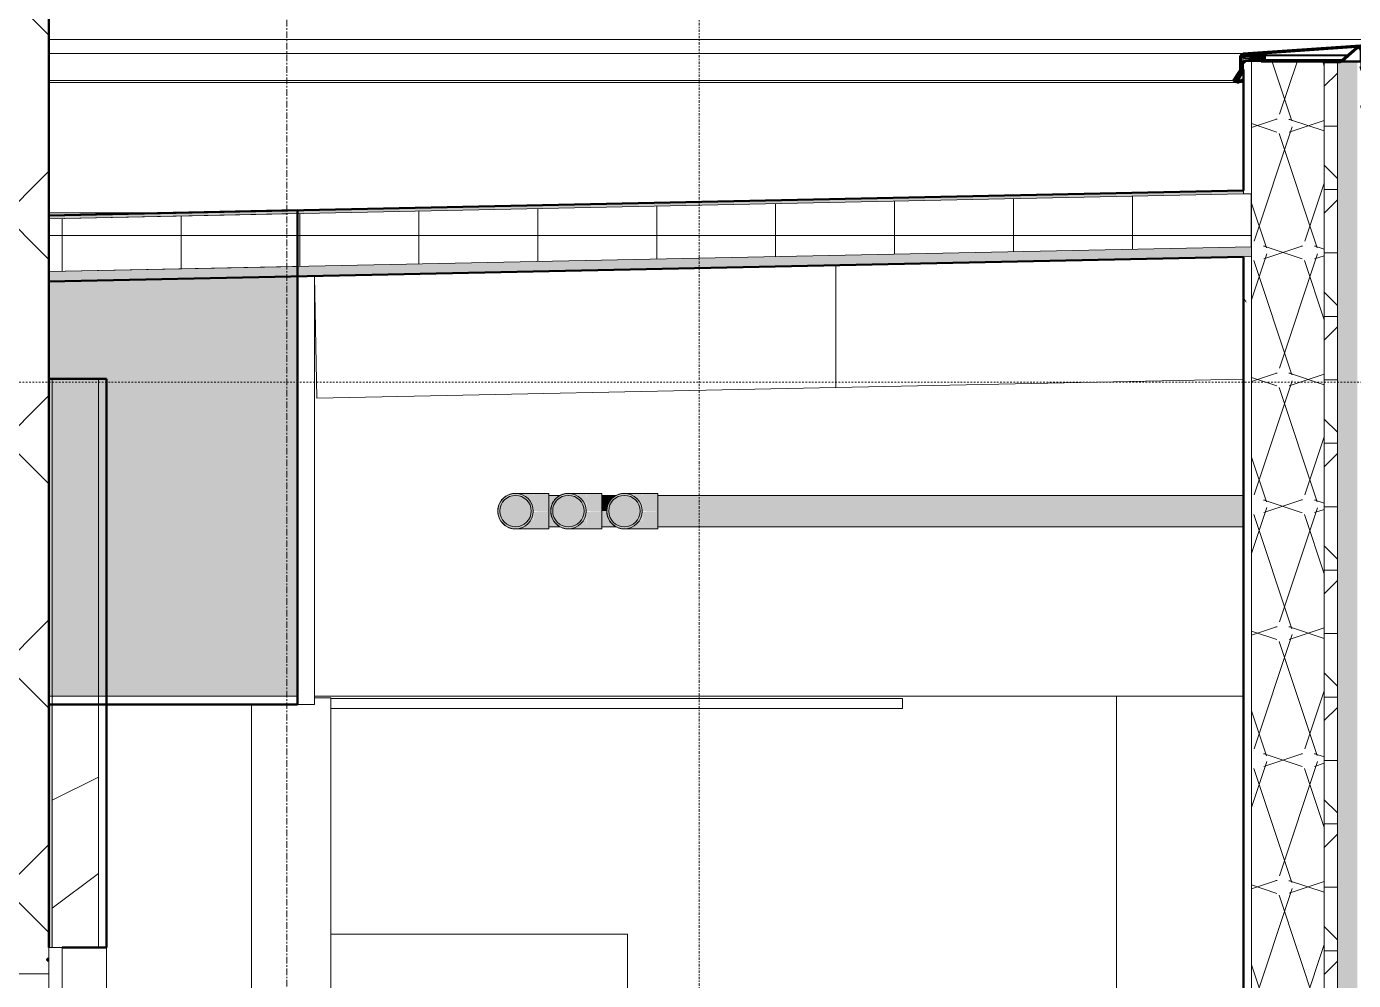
# Model space of a CAD drawing. Header units: inches. Extents: x 9610 to 15331, y -316 to 681.
# Drawn here: x 13620.5 to 13720.9, y 352.5 to 424.6 of the extents above; entities that cross this region are included whole.
import ezdxf

# ---------------------------------------------------------------- set-up
doc = ezdxf.new("R2010")
doc.units = ezdxf.units.IN
doc.header["$MEASUREMENT"] = 0
for name, pattern in [('Aligning Line 1_8_', [0.25, 0.125, -0.125]), ('Dash Dot 3_16_', [0.3125, 0.1875, -0.0625, 0, -0.0625]), ('Grid Line 1_2_', [0.875, 0.5, -0.125, 0.125, -0.125])]:
    doc.linetypes.add(name, pattern=pattern)
for name, color, linetype, lineweight in [('0-2', 55, 'Continuous', 9), ('0-4', 130, 'Continuous', 5), ('0-6', 50, 'Continuous', 9), ('A-ANNO-SYMB-1', 150, 'Dash Dot 3_16_', 9), ('A-CLNG-1', 135, 'Continuous', 13), ('A-DOOR-FRAM-3', 50, 'Continuous', 9), ('A-FLOR-1', 8, 'Continuous', 5), ('A-FLOR-2', 31, 'Continuous', 5), ('A-FLOR-5', 192, 'Continuous', 50), ('A-FLOR-MCUT', 51, 'Continuous', 13), ('A-FLOR-PATT-1', 8, 'Continuous', 9), ('A-GENM-2', 7, 'Continuous', 50), ('A-ROOF', 132, 'Continuous', 13), ('A-ROOF-2', 31, 'Continuous', 5), ('A-ROOF-3', 132, 'Continuous', 50), ('A-ROOF-4', 135, 'Continuous', 13), ('A-ROOF-PATT-1', 132, 'Continuous', 9), ('A-WALL', 113, 'Continuous', 13), ('A-WALL-1', 135, 'Continuous', 13), ('A-WALL-10', 17, 'Continuous', 50), ('A-WALL-2', 7, 'Continuous', 50), ('A-WALL-3', 250, 'Continuous', 13), ('A-WALL-5', 8, 'Continuous', 5), ('A-WALL-9', 113, 'Continuous', 50), ('A-WALL-PATT-1', 253, 'Continuous', 9), ('A-WALL-PATT-2', 50, 'Continuous', 9), ('A-WALL-PATT-3', 45, 'Continuous', 9), ('A-WALL-PATT-5', 111, 'Continuous', 9), ('G-ANNO-SYMB', 111, 'Aligning Line 1_8_', 9), ('I-WALL-1', 135, 'Continuous', 13), ('P-PIPE-1', 55, 'Continuous', 9), ('P-PIPE-2', 8, 'Continuous', 5), ('P-PIPE-3', 94, 'Continuous', 9), ('Q-SPCQ-2', 50, 'Continuous', 9), ('S-BEAM-1', 55, 'Continuous', 9), ('S-GRID-1', 1, 'Grid Line 1_2_', 9)]:
    doc.layers.add(name, color=color, linetype=linetype, lineweight=lineweight)
pattern_1 = [(0, (14109.167, 138.832), (30.72, 7.68), [1.267, -21.773, 1.267, -21.773, -122.88]), (0, (14109.167, 138.832), (30.72, 7.68), [-46.08, 1.267, -44.813, 1.267, -21.773, -53.76]), (0, (14109.167, 138.832), (30.72, 7.68), [-115.2, 1.267, -14.093, 1.267, -37.133]), (120, (14120.687, 142.672), (-22.011075, 22.7643), [1.267, -21.773, 1.267, -21.773, -122.88]), (120, (14120.687, 142.672), (-22.011075, 22.7643), [-46.08, 1.267, -44.813, 1.267, -21.773, -53.76]), (120, (14120.687, 142.672), (-22.011075, 22.7643), [-115.2, 1.267, -14.093, 1.267, -37.133]), (240, (14124.527, 158.032), (-8.708925, -30.4443), [1.267, -21.773, 1.267, -21.773, -122.88]), (240, (14124.527, 158.032), (-8.708925, -30.4443), [-46.08, 1.267, -44.813, 1.267, -21.773, -53.76]), (240, (14124.527, 158.032), (-8.708925, -30.4443), [-115.2, 1.267, -14.093, 1.267, -37.133])]
pattern_2 = [(0, (14109.167, 138.832), (0, 9), []), (90, (14109.167, 138.832), (-9, 6e-16), [])]

# ---------------------------------------------------------------- blocks, each defined once
blk = doc.blocks.new('HOLLOW METAL - UNIT DOOR-1758958-BUILDING SECTION - NORTH_SOUTH AT ELEVATOR AND COURTYARD - LOOKING EAST')
at = {"layer": 'A-DOOR-FRAM-3'}
for p, q in [((-3455.52, 356), (-3477.97, 356)), ((-3455.52, 268), (-3455.52, 356))]:
    blk.add_line(p, q, dxfattribs=at)
blk = doc.blocks.new('Elbow - PVC - Sch 40 - Standard-2079255-BUILDING SECTION - NORTH_SOUTH AT ELEVATOR AND COURTYARD - LOOKING EAST')
at = {"layer": 'P-PIPE-1'}
h = blk.add_hatch(color=256, dxfattribs=at)
h.paths.add_polyline_path([(-3464, 118.66), (-3463.65, 118.7), (-3463.31, 118.85), (-3462.96, 119.16), (-3462.83, 119.35), (-3462.7, 119.65), (-3462.67, 120.11), (-3462.7, 120.35), (-3462.85, 120.69), (-3463.16, 121.04), (-3463.41, 121.2), (-3463.69, 121.3), (-3464, 121.34), (-3464.35, 121.3), (-3464.69, 121.15), (-3465.03, 120.85), (-3465.19, 120.62), (-3465.3, 120.35), (-3465.34, 120), (-3465.3, 119.65), (-3465.15, 119.31), (-3464.84, 118.96), (-3464.59, 118.8), (-3464.23, 118.69)], flags=0)
h.paths.add_polyline_path([(-3464, 118.81), (-3464.31, 118.85), (-3464.64, 119.01), (-3464.84, 119.16), (-3465.03, 119.41), (-3465.16, 119.82), (-3465.19, 120), (-3465.15, 120.31), (-3464.95, 120.7), (-3464.78, 120.88), (-3464.59, 121.03), (-3464.23, 121.16), (-3464, 121.19), (-3463.69, 121.15), (-3463.3, 120.95), (-3463.08, 120.74), (-3462.97, 120.59), (-3462.84, 120.18), (-3462.81, 120), (-3462.85, 119.69), (-3462.97, 119.41), (-3463.16, 119.16), (-3463.5, 118.93), (-3463.82, 118.84)], flags=0)
h = blk.add_hatch(color=256, dxfattribs=at)
h.paths.add_polyline_path([(-3462.65, 120), (-3462.62, 120.95), (-3462.66, 121.34), (-3463.37, 121.3), (-3463.43, 121.29), (-3463.57, 121.27), (-3463.24, 121.1), (-3462.95, 120.82), (-3462.82, 120.63), (-3462.7, 120.35), (-3462.65, 120.03)], flags=0)
h.paths.add_polyline_path([(-3462.97, 120.89), (-3463.21, 121.11), (-3463.03, 120.95)], flags=0)
h.paths.add_polyline_path([(-3463.43, 121.29), (-3463.51, 121.34), (-3463.48, 121.3)], flags=0)
h = blk.add_hatch(color=256, dxfattribs=at)
h.paths.add_polyline_path([(-3461.47, 120), (-3461.47, 121.3), (-3462.62, 121.3), (-3462.62, 120)], flags=0)
h.paths.add_polyline_path([(-3462.62, 121.3), (-3461.47, 121.3), (-3461.47, 121.34), (-3462.62, 121.3), (-3462.62, 121.3)], flags=0)
for points in [[(-3462.62, 118.66), (-3462.66, 119.94), (-3462.76, 119.51), (-3462.85, 119.31), (-3463.16, 118.96), (-3463.33, 118.84), (-3463.57, 118.7), (-3463.57, 118.66), (-3462.66, 118.66)], [(-3462.62, 118.66), (-3461.47, 118.66), (-3461.47, 120), (-3462.62, 119.96), (-3462.62, 118.66)]]:
    blk.add_hatch(color=256, dxfattribs=at).paths.add_polyline_path(points, flags=0)
for p, q in [((-3461.47, 121.34), (-3462.62, 121.34)), ((-3461.47, 121.34), (-3461.47, 120)), ((-3461.47, 120), (-3461.47, 118.66)), ((-3462.62, 118.66), (-3461.47, 118.66))]:
    blk.add_line(p, q, dxfattribs=at)
at = {"layer": 'P-PIPE-1', "flags": 128}
for points in [[(-3465.34, 120), (-3465.34, 120.05), (-3465.34, 120.11), (-3465.33, 120.16), (-3465.33, 120.21), (-3465.32, 120.27), (-3465.31, 120.32), (-3465.29, 120.37), (-3465.28, 120.42), (-3465.26, 120.47), (-3465.24, 120.52), (-3465.22, 120.57), (-3465.19, 120.62), (-3465.17, 120.67), (-3465.14, 120.71), (-3465.11, 120.76), (-3465.08, 120.8), (-3465.05, 120.85), (-3465.01, 120.89), (-3464.97, 120.93), (-3464.94, 120.96), (-3464.9, 121), (-3464.86, 121.04), (-3464.81, 121.07), (-3464.77, 121.1), (-3464.73, 121.13), (-3464.68, 121.16), (-3464.63, 121.19), (-3464.59, 121.21), (-3464.54, 121.23), (-3464.49, 121.25), (-3464.44, 121.27), (-3464.39, 121.29), (-3464.33, 121.3), (-3464.28, 121.31), (-3464.23, 121.32), (-3464.18, 121.33), (-3464.12, 121.34), (-3464.07, 121.34), (-3464.01, 121.34), (-3464, 121.34)], [(-3464, 121.34), (-3464, 121.34), (-3464, 121.34), (-3463.99, 121.34), (-3463.98, 121.34), (-3463.97, 121.34), (-3463.96, 121.34), (-3463.95, 121.34), (-3463.93, 121.34), (-3463.91, 121.34), (-3463.89, 121.34), (-3463.87, 121.34), (-3463.84, 121.34), (-3463.82, 121.34), (-3463.79, 121.34), (-3463.76, 121.34), (-3463.73, 121.34), (-3463.69, 121.34), (-3463.66, 121.34), (-3463.62, 121.34), (-3463.58, 121.34), (-3463.54, 121.34), (-3463.5, 121.34), (-3463.46, 121.34), (-3463.41, 121.34), (-3463.37, 121.34), (-3463.32, 121.34), (-3463.27, 121.34), (-3463.22, 121.34), (-3463.17, 121.34), (-3463.12, 121.34), (-3463.07, 121.34), (-3463.02, 121.34), (-3462.97, 121.34), (-3462.91, 121.34), (-3462.86, 121.34), (-3462.8, 121.34), (-3462.75, 121.34), (-3462.69, 121.34), (-3462.64, 121.34), (-3462.62, 121.34)], [(-3464, 118.66), (-3464.05, 118.66), (-3464.11, 118.66), (-3464.16, 118.67), (-3464.21, 118.67), (-3464.27, 118.68), (-3464.32, 118.69), (-3464.37, 118.71), (-3464.42, 118.72), (-3464.47, 118.74), (-3464.52, 118.76), (-3464.57, 118.78), (-3464.62, 118.81), (-3464.67, 118.83), (-3464.71, 118.86), (-3464.76, 118.89), (-3464.8, 118.92), (-3464.85, 118.95), (-3464.89, 118.99), (-3464.93, 119.03), (-3464.96, 119.06), (-3465, 119.1), (-3465.04, 119.14), (-3465.07, 119.19), (-3465.1, 119.23), (-3465.13, 119.27), (-3465.16, 119.32), (-3465.19, 119.37), (-3465.21, 119.41), (-3465.23, 119.46), (-3465.25, 119.51), (-3465.27, 119.56), (-3465.29, 119.61), (-3465.3, 119.67), (-3465.31, 119.72), (-3465.32, 119.77), (-3465.33, 119.82), (-3465.34, 119.88), (-3465.34, 119.93), (-3465.34, 119.99), (-3465.34, 120)], [(-3462.62, 118.66), (-3462.68, 118.66), (-3462.73, 118.66), (-3462.79, 118.66), (-3462.84, 118.66), (-3462.9, 118.66), (-3462.95, 118.66), (-3463, 118.66), (-3463.06, 118.66), (-3463.11, 118.66), (-3463.16, 118.66), (-3463.21, 118.66), (-3463.26, 118.66), (-3463.31, 118.66), (-3463.36, 118.66), (-3463.4, 118.66), (-3463.45, 118.66), (-3463.49, 118.66), (-3463.53, 118.66), (-3463.57, 118.66), (-3463.61, 118.66), (-3463.65, 118.66), (-3463.68, 118.66), (-3463.72, 118.66), (-3463.75, 118.66), (-3463.78, 118.66), (-3463.81, 118.66), (-3463.84, 118.66), (-3463.86, 118.66), (-3463.89, 118.66), (-3463.91, 118.66), (-3463.93, 118.66), (-3463.94, 118.66), (-3463.96, 118.66), (-3463.97, 118.66), (-3463.98, 118.66), (-3463.99, 118.66), (-3463.99, 118.66), (-3464, 118.66), (-3464, 118.66)]]:
    blk.add_lwpolyline(points, dxfattribs=at)
at = {"layer": 'P-PIPE-1'}
for start, end in [(0, 180), (180, 360)]:
    blk.add_arc((-3464, 120), 1.34, start, end, dxfattribs=at)
blk = doc.blocks.new('Elbow - PVC - Sch 40 - Standard-V69-BUILDING SECTION - NORTH_SOUTH AT ELEVATOR AND COURTYARD - LOOKING EAST')
at = {"layer": 'P-PIPE-1'}
h = blk.add_hatch(color=256, dxfattribs=at)
h.paths.add_polyline_path([(-3460, 118.66), (-3459.65, 118.7), (-3459.31, 118.85), (-3458.96, 119.16), (-3458.83, 119.35), (-3458.7, 119.65), (-3458.67, 120.11), (-3458.7, 120.35), (-3458.85, 120.69), (-3459.16, 121.04), (-3459.41, 121.2), (-3459.69, 121.3), (-3460.01, 121.34), (-3460.35, 121.3), (-3460.69, 121.15), (-3461.03, 120.85), (-3461.19, 120.62), (-3461.3, 120.35), (-3461.34, 120), (-3461.3, 119.65), (-3461.15, 119.31), (-3460.84, 118.96), (-3460.59, 118.8), (-3460.31, 118.7), (-3460.01, 118.66)], flags=0)
h.paths.add_polyline_path([(-3460, 118.81), (-3460.31, 118.85), (-3460.64, 119.01), (-3460.84, 119.16), (-3461.03, 119.41), (-3461.16, 119.82), (-3461.17, 120.11), (-3461.15, 120.31), (-3460.95, 120.7), (-3460.78, 120.88), (-3460.59, 121.03), (-3460.31, 121.15), (-3460, 121.19), (-3459.69, 121.15), (-3459.3, 120.95), (-3459.08, 120.74), (-3458.97, 120.59), (-3458.84, 120.18), (-3458.81, 120), (-3458.85, 119.69), (-3458.97, 119.41), (-3459.16, 119.16), (-3459.5, 118.93), (-3459.82, 118.84)], flags=0)
h = blk.add_hatch(color=256, dxfattribs=at)
h.paths.add_polyline_path([(-3458.65, 120), (-3458.62, 120.95), (-3458.66, 121.34), (-3459.37, 121.3), (-3459.43, 121.29), (-3459.57, 121.27), (-3459.24, 121.1), (-3458.95, 120.82), (-3458.82, 120.63), (-3458.7, 120.35), (-3458.65, 120.03)], flags=0)
h.paths.add_polyline_path([(-3458.97, 120.89), (-3459.21, 121.11), (-3459.03, 120.95)], flags=0)
h.paths.add_polyline_path([(-3459.43, 121.29), (-3459.51, 121.34), (-3459.48, 121.3)], flags=0)
h = blk.add_hatch(color=256, dxfattribs=at)
h.paths.add_polyline_path([(-3457.47, 120), (-3457.47, 121.3), (-3458.62, 121.3), (-3458.62, 120)], flags=0)
h.paths.add_polyline_path([(-3458.62, 121.3), (-3457.47, 121.3), (-3457.47, 121.34), (-3458.62, 121.3), (-3458.62, 121.3)], flags=0)
for points in [[(-3458.62, 118.66), (-3458.66, 119.94), (-3458.76, 119.51), (-3458.85, 119.31), (-3459.16, 118.96), (-3459.33, 118.84), (-3459.57, 118.7), (-3459.57, 118.66), (-3458.66, 118.66)], [(-3458.62, 118.66), (-3457.47, 118.66), (-3457.47, 120), (-3458.62, 119.96), (-3458.62, 118.66)]]:
    blk.add_hatch(color=256, dxfattribs=at).paths.add_polyline_path(points, flags=0)
for p, q in [((-3457.47, 121.34), (-3458.62, 121.34)), ((-3457.47, 121.34), (-3457.47, 120)), ((-3457.47, 120), (-3457.47, 118.66)), ((-3458.62, 118.66), (-3457.47, 118.66))]:
    blk.add_line(p, q, dxfattribs=at)
at = {"layer": 'P-PIPE-1', "flags": 128}
for points in [[(-3461.34, 120), (-3461.34, 120.05), (-3461.34, 120.11), (-3461.33, 120.16), (-3461.33, 120.21), (-3461.32, 120.27), (-3461.31, 120.32), (-3461.29, 120.37), (-3461.28, 120.42), (-3461.26, 120.47), (-3461.24, 120.52), (-3461.22, 120.57), (-3461.19, 120.62), (-3461.17, 120.67), (-3461.14, 120.71), (-3461.11, 120.76), (-3461.08, 120.8), (-3461.05, 120.85), (-3461.01, 120.89), (-3460.97, 120.93), (-3460.94, 120.96), (-3460.9, 121), (-3460.86, 121.04), (-3460.81, 121.07), (-3460.77, 121.1), (-3460.73, 121.13), (-3460.68, 121.16), (-3460.63, 121.19), (-3460.59, 121.21), (-3460.54, 121.23), (-3460.49, 121.25), (-3460.44, 121.27), (-3460.39, 121.29), (-3460.33, 121.3), (-3460.28, 121.31), (-3460.23, 121.32), (-3460.18, 121.33), (-3460.12, 121.34), (-3460.07, 121.34), (-3460.01, 121.34), (-3460, 121.34)], [(-3460, 121.34), (-3460, 121.34), (-3460, 121.34), (-3459.99, 121.34), (-3459.98, 121.34), (-3459.97, 121.34), (-3459.96, 121.34), (-3459.95, 121.34), (-3459.93, 121.34), (-3459.91, 121.34), (-3459.89, 121.34), (-3459.87, 121.34), (-3459.84, 121.34), (-3459.82, 121.34), (-3459.79, 121.34), (-3459.76, 121.34), (-3459.73, 121.34), (-3459.69, 121.34), (-3459.66, 121.34), (-3459.62, 121.34), (-3459.58, 121.34), (-3459.54, 121.34), (-3459.5, 121.34), (-3459.46, 121.34), (-3459.41, 121.34), (-3459.37, 121.34), (-3459.32, 121.34), (-3459.27, 121.34), (-3459.22, 121.34), (-3459.17, 121.34), (-3459.12, 121.34), (-3459.07, 121.34), (-3459.02, 121.34), (-3458.97, 121.34), (-3458.91, 121.34), (-3458.86, 121.34), (-3458.8, 121.34), (-3458.75, 121.34), (-3458.69, 121.34), (-3458.64, 121.34), (-3458.62, 121.34)], [(-3460.01, 118.66), (-3460.05, 118.66), (-3460.11, 118.66), (-3460.16, 118.67), (-3460.21, 118.67), (-3460.27, 118.68), (-3460.32, 118.69), (-3460.37, 118.71), (-3460.42, 118.72), (-3460.47, 118.74), (-3460.52, 118.76), (-3460.57, 118.78), (-3460.62, 118.81), (-3460.67, 118.83), (-3460.71, 118.86), (-3460.76, 118.89), (-3460.8, 118.92), (-3460.85, 118.95), (-3460.89, 118.99), (-3460.93, 119.03), (-3460.96, 119.06), (-3461, 119.1), (-3461.04, 119.14), (-3461.07, 119.19), (-3461.1, 119.23), (-3461.13, 119.27), (-3461.16, 119.32), (-3461.19, 119.37), (-3461.21, 119.41), (-3461.23, 119.46), (-3461.25, 119.51), (-3461.27, 119.56), (-3461.29, 119.61), (-3461.3, 119.67), (-3461.31, 119.72), (-3461.32, 119.77), (-3461.33, 119.82), (-3461.34, 119.88), (-3461.34, 119.93), (-3461.34, 119.99), (-3461.34, 120)], [(-3458.62, 118.66), (-3458.68, 118.66), (-3458.73, 118.66), (-3458.79, 118.66), (-3458.84, 118.66), (-3458.9, 118.66), (-3458.95, 118.66), (-3459, 118.66), (-3459.06, 118.66), (-3459.11, 118.66), (-3459.16, 118.66), (-3459.21, 118.66), (-3459.26, 118.66), (-3459.31, 118.66), (-3459.36, 118.66), (-3459.4, 118.66), (-3459.45, 118.66), (-3459.49, 118.66), (-3459.53, 118.66), (-3459.57, 118.66), (-3459.61, 118.66), (-3459.65, 118.66), (-3459.68, 118.66), (-3459.72, 118.66), (-3459.75, 118.66), (-3459.78, 118.66), (-3459.81, 118.66), (-3459.84, 118.66), (-3459.86, 118.66), (-3459.89, 118.66), (-3459.91, 118.66), (-3459.93, 118.66), (-3459.94, 118.66), (-3459.96, 118.66), (-3459.97, 118.66), (-3459.98, 118.66), (-3459.99, 118.66), (-3459.99, 118.66), (-3460, 118.66), (-3460, 118.66)]]:
    blk.add_lwpolyline(points, dxfattribs=at)
at = {"layer": 'P-PIPE-1'}
for start, end in [(0, 180), (180, 360)]:
    blk.add_arc((-3460, 120), 1.34, start, end, dxfattribs=at)
blk = doc.blocks.new('Elbow - PVC - Sch 40 - Standard-V70-BUILDING SECTION - NORTH_SOUTH AT ELEVATOR AND COURTYARD - LOOKING EAST')
at = {"layer": 'P-PIPE-1'}
h = blk.add_hatch(color=256, dxfattribs=at)
h.paths.add_polyline_path([(-3455.76, 118.66), (-3455.41, 118.7), (-3455.06, 118.85), (-3454.72, 119.16), (-3454.56, 119.41), (-3454.45, 119.69), (-3454.43, 120.11), (-3454.46, 120.35), (-3454.61, 120.69), (-3454.92, 121.04), (-3455.16, 121.2), (-3455.45, 121.3), (-3455.79, 121.34), (-3456.11, 121.3), (-3456.45, 121.15), (-3456.79, 120.85), (-3456.94, 120.62), (-3457.06, 120.35), (-3457.1, 120), (-3457.06, 119.65), (-3456.9, 119.31), (-3456.6, 118.96), (-3456.35, 118.8), (-3456.06, 118.7), (-3455.79, 118.66)], flags=0)
h.paths.add_polyline_path([(-3455.76, 118.81), (-3456.06, 118.85), (-3456.4, 119.01), (-3456.6, 119.16), (-3456.79, 119.41), (-3456.92, 119.82), (-3456.93, 120.11), (-3456.9, 120.31), (-3456.71, 120.7), (-3456.54, 120.88), (-3456.35, 121.03), (-3456.06, 121.15), (-3455.76, 121.19), (-3455.45, 121.15), (-3455.06, 120.95), (-3454.84, 120.74), (-3454.73, 120.59), (-3454.59, 120.18), (-3454.57, 120), (-3454.61, 119.69), (-3454.73, 119.41), (-3454.92, 119.16), (-3455.25, 118.93), (-3455.58, 118.84)], flags=0)
h = blk.add_hatch(color=256, dxfattribs=at)
h.paths.add_polyline_path([(-3454.4, 120), (-3454.38, 121.03), (-3454.41, 121.34), (-3455.12, 121.3), (-3455.18, 121.29), (-3455.33, 121.27), (-3455, 121.1), (-3454.71, 120.82), (-3454.56, 120.59), (-3454.45, 120.31), (-3454.41, 120.03)], flags=0)
h.paths.add_polyline_path([(-3454.73, 120.89), (-3454.97, 121.11), (-3454.79, 120.95)], flags=0)
h.paths.add_polyline_path([(-3455.18, 121.29), (-3455.27, 121.34), (-3455.24, 121.3)], flags=0)
for points in [[(-3453.23, 120), (-3453.23, 121.34), (-3454.38, 121.3), (-3454.38, 120)], [(-3454.38, 118.66), (-3454.41, 119.94), (-3454.52, 119.51), (-3454.61, 119.31), (-3454.92, 118.96), (-3455.14, 118.81), (-3455.33, 118.7), (-3455.33, 118.66), (-3454.67, 118.66)], [(-3454.38, 118.66), (-3453.23, 118.66), (-3453.23, 120), (-3454.38, 119.96), (-3454.38, 118.66)]]:
    blk.add_hatch(color=256, dxfattribs=at).paths.add_polyline_path(points, flags=0)
for p, q in [((-3453.23, 121.34), (-3454.38, 121.34)), ((-3453.23, 121.34), (-3453.23, 120)), ((-3453.23, 120), (-3453.23, 118.66)), ((-3454.38, 118.66), (-3453.23, 118.66))]:
    blk.add_line(p, q, dxfattribs=at)
at = {"layer": 'P-PIPE-1', "flags": 128}
for points in [[(-3457.1, 120), (-3457.1, 120.05), (-3457.1, 120.11), (-3457.09, 120.16), (-3457.08, 120.21), (-3457.07, 120.27), (-3457.06, 120.32), (-3457.05, 120.37), (-3457.03, 120.42), (-3457.02, 120.47), (-3457, 120.52), (-3456.97, 120.57), (-3456.95, 120.62), (-3456.92, 120.67), (-3456.9, 120.71), (-3456.87, 120.76), (-3456.84, 120.8), (-3456.8, 120.85), (-3456.77, 120.89), (-3456.73, 120.93), (-3456.69, 120.96), (-3456.65, 121), (-3456.61, 121.04), (-3456.57, 121.07), (-3456.53, 121.1), (-3456.48, 121.13), (-3456.44, 121.16), (-3456.39, 121.19), (-3456.34, 121.21), (-3456.29, 121.23), (-3456.24, 121.25), (-3456.19, 121.27), (-3456.14, 121.29), (-3456.09, 121.3), (-3456.04, 121.31), (-3455.99, 121.32), (-3455.93, 121.33), (-3455.88, 121.34), (-3455.83, 121.34), (-3455.77, 121.34), (-3455.76, 121.34)], [(-3455.76, 121.34), (-3455.76, 121.34), (-3455.75, 121.34), (-3455.75, 121.34), (-3455.74, 121.34), (-3455.73, 121.34), (-3455.72, 121.34), (-3455.7, 121.34), (-3455.69, 121.34), (-3455.67, 121.34), (-3455.65, 121.34), (-3455.63, 121.34), (-3455.6, 121.34), (-3455.58, 121.34), (-3455.55, 121.34), (-3455.52, 121.34), (-3455.49, 121.34), (-3455.45, 121.34), (-3455.42, 121.34), (-3455.38, 121.34), (-3455.34, 121.34), (-3455.3, 121.34), (-3455.26, 121.34), (-3455.22, 121.34), (-3455.17, 121.34), (-3455.13, 121.34), (-3455.08, 121.34), (-3455.03, 121.34), (-3454.98, 121.34), (-3454.93, 121.34), (-3454.88, 121.34), (-3454.83, 121.34), (-3454.78, 121.34), (-3454.72, 121.34), (-3454.67, 121.34), (-3454.62, 121.34), (-3454.56, 121.34), (-3454.51, 121.34), (-3454.45, 121.34), (-3454.4, 121.34), (-3454.38, 121.34)], [(-3455.79, 118.66), (-3455.81, 118.66), (-3455.86, 118.66), (-3455.92, 118.67), (-3455.97, 118.67), (-3456.02, 118.68), (-3456.08, 118.69), (-3456.13, 118.71), (-3456.18, 118.72), (-3456.23, 118.74), (-3456.28, 118.76), (-3456.33, 118.78), (-3456.38, 118.81), (-3456.43, 118.83), (-3456.47, 118.86), (-3456.52, 118.89), (-3456.56, 118.92), (-3456.6, 118.95), (-3456.64, 118.99), (-3456.68, 119.03), (-3456.72, 119.06), (-3456.76, 119.1), (-3456.79, 119.14), (-3456.83, 119.19), (-3456.86, 119.23), (-3456.89, 119.27), (-3456.92, 119.32), (-3456.94, 119.37), (-3456.97, 119.41), (-3456.99, 119.46), (-3457.01, 119.51), (-3457.03, 119.56), (-3457.04, 119.61), (-3457.06, 119.67), (-3457.07, 119.72), (-3457.08, 119.77), (-3457.09, 119.82), (-3457.1, 119.88), (-3457.1, 119.93), (-3457.1, 119.99), (-3457.1, 120)], [(-3454.38, 118.66), (-3454.44, 118.66), (-3454.49, 118.66), (-3454.55, 118.66), (-3454.6, 118.66), (-3454.66, 118.66), (-3454.71, 118.66), (-3454.76, 118.66), (-3454.81, 118.66), (-3454.87, 118.66), (-3454.92, 118.66), (-3454.97, 118.66), (-3455.02, 118.66), (-3455.07, 118.66), (-3455.11, 118.66), (-3455.16, 118.66), (-3455.2, 118.66), (-3455.25, 118.66), (-3455.29, 118.66), (-3455.33, 118.66), (-3455.37, 118.66), (-3455.41, 118.66), (-3455.44, 118.66), (-3455.48, 118.66), (-3455.51, 118.66), (-3455.54, 118.66), (-3455.57, 118.66), (-3455.6, 118.66), (-3455.62, 118.66), (-3455.64, 118.66), (-3455.66, 118.66), (-3455.68, 118.66), (-3455.7, 118.66), (-3455.71, 118.66), (-3455.73, 118.66), (-3455.74, 118.66), (-3455.75, 118.66), (-3455.75, 118.66), (-3455.76, 118.66), (-3455.76, 118.66)]]:
    blk.add_lwpolyline(points, dxfattribs=at)
at = {"layer": 'P-PIPE-1'}
for start, end in [(0, 180), (180, 360)]:
    blk.add_arc((-3455.76, 120), 1.34, start, end, dxfattribs=at)
blk = doc.blocks.new('Dimension Lumber - 2x10-V74-BUILDING SECTION - NORTH_SOUTH AT ELEVATOR AND COURTYARD - LOOKING EAST')
at = {"layer": 'S-BEAM-1'}
for p, q in [((-3439.75, 406.6), (-3439.75, 397.35)), ((-3439.75, 397.35), (-3408.92, 397.99))]:
    blk.add_line(p, q, dxfattribs=at)
blk = doc.blocks.new('Dimension Lumber - 2x10-V75-BUILDING SECTION - NORTH_SOUTH AT ELEVATOR AND COURTYARD - LOOKING EAST')
at = {"layer": 'S-BEAM-1'}
for q in [(-3479.22, 405.77), (-3439.75, 397.35)]:
    blk.add_line((-3479.03, 396.53), q, dxfattribs=at)
blk = doc.blocks.new('CTR - 1st Phase - Common Walls_rvt-2-BUILDING SECTION - NORTH_SOUTH AT ELEVATOR AND COURTYARD - LOOKING EAST')
at = {"layer": 'A-WALL-5'}
blk.add_hatch(color=256, dxfattribs=at).paths.add_polyline_path([(-3499.07, 355), (-3499.07, 373.37), (-3499.32, 373.37), (-3499.32, 355)], flags=0)
at = {"layer": 'A-WALL-PATT-1'}
h = blk.add_hatch(dxfattribs=at)
h.set_pattern_fill('FP_57', color=256, style=0, pattern_type=2)
h.set_pattern_definition([(216.87, (-3005.926, 154.825), (47.980943, 31.987086), [7.997, -71.971]), (206.565, (-2996.33, 150.027), (-15.99371, -15.99413), [17.881, -17.881]), (198.435, (-2996.33, 142.03), (-31.98674, -15.99388), [10.115, -40.461])])
h.paths.add_polyline_path([(-3499.07, 355), (-3495.57, 355), (-3495.57, 374), (-3499.07, 374), (-3499.07, 366.55)], flags=0)
at = {"layer": 'A-WALL-PATT-2'}
h = blk.add_hatch(dxfattribs=at)
h.set_pattern_fill('FP_37', color=256, style=0, pattern_type=2)
h.set_pattern_definition([(0, (-3012.324, 138.832), (30.72, 7.68), [1.267, -21.773, 1.267, -21.773, -122.88]), (0, (-3012.324, 138.832), (30.72, 7.68), [-46.08, 1.267, -44.813, 1.267, -21.773, -53.76]), (0, (-3012.324, 138.832), (30.72, 7.68), [-115.2, 1.267, -14.093, 1.267, -37.133]), (120, (-3000.804, 142.672), (-22.01108, 22.7643), [1.267, -21.773, 1.267, -21.773, -122.88]), (120, (-3000.804, 142.672), (-22.01108, 22.7643), [-46.08, 1.267, -44.813, 1.267, -21.773, -53.76]), (120, (-3000.804, 142.672), (-22.01108, 22.7643), [-115.2, 1.267, -14.093, 1.267, -37.133]), (240, (-2996.964, 158.032), (-8.70892, -30.4443), [1.267, -21.773, 1.267, -21.773, -122.88]), (240, (-2996.964, 158.032), (-8.70892, -30.4443), [-46.08, 1.267, -44.813, 1.267, -21.773, -53.76]), (240, (-2996.964, 158.032), (-8.70892, -30.4443), [-115.2, 1.267, -14.093, 1.267, -37.133])])
h.paths.add_polyline_path([(-3495.57, 355), (-3494.95, 355), (-3494.95, 374), (-3495.57, 374), (-3495.57, 355.09)], flags=0)
at = {"layer": 'P-PIPE-1'}
for points in [[(-3464, 386.81), (-3463.64, 386.88), (-3463.41, 386.97), (-3463.16, 387.16), (-3462.97, 387.41), (-3462.85, 387.71), (-3462.82, 388.07), (-3462.9, 388.43), (-3463.03, 388.67), (-3463.16, 388.84), (-3463.46, 389.05), (-3463.82, 389.16), (-3464, 389.19), (-3464.31, 389.15), (-3464.59, 389.03), (-3464.84, 388.84), (-3465.05, 388.55), (-3465.16, 388.18), (-3465.17, 387.9), (-3465.13, 387.65), (-3465.03, 387.41), (-3464.84, 387.16), (-3464.59, 386.97), (-3464.18, 386.84)], [(-3460, 386.81), (-3459.64, 386.88), (-3459.41, 386.97), (-3459.16, 387.16), (-3458.97, 387.41), (-3458.85, 387.71), (-3458.82, 388.07), (-3458.9, 388.43), (-3459.03, 388.67), (-3459.16, 388.84), (-3459.46, 389.05), (-3459.82, 389.16), (-3460.01, 389.19), (-3460.31, 389.15), (-3460.59, 389.03), (-3460.84, 388.84), (-3461.05, 388.55), (-3461.16, 388.18), (-3461.17, 387.9), (-3461.13, 387.65), (-3461.03, 387.41), (-3460.84, 387.16), (-3460.59, 386.97), (-3460.18, 386.84), (-3460.01, 386.81)], [(-3455.76, 386.81), (-3455.39, 386.88), (-3455.16, 386.97), (-3454.92, 387.16), (-3454.73, 387.41), (-3454.61, 387.71), (-3454.58, 388.07), (-3454.66, 388.43), (-3454.79, 388.67), (-3454.92, 388.84), (-3455.22, 389.05), (-3455.58, 389.16), (-3455.79, 389.18), (-3456.07, 389.15), (-3456.35, 389.03), (-3456.6, 388.84), (-3456.8, 388.55), (-3456.92, 388.18), (-3456.93, 387.9), (-3456.89, 387.65), (-3456.79, 387.41), (-3456.6, 387.16), (-3456.35, 386.97), (-3455.94, 386.84), (-3455.79, 386.82)]]:
    blk.add_hatch(color=256, dxfattribs=at).paths.add_polyline_path(points, flags=0)
at = {"layer": 'P-PIPE-2'}
h = blk.add_hatch(color=256, dxfattribs=at)
h.paths.add_polyline_path([(-3458.66, 388), (-3458.65, 388.03), (-3458.66, 388)], flags=0)
h.paths.add_polyline_path([(-3461.47, 388), (-3461.34, 388), (-3461.3, 388.35), (-3461.15, 388.69), (-3460.84, 389.04), (-3460.67, 389.19), (-3461.47, 389.15), (-3461.47, 388.07)], flags=0)
h.paths.add_polyline_path([(-3458.65, 388), (-3458.62, 388), (-3458.65, 388)], flags=0)
for points in [[(-3457.47, 388), (-3457.1, 388), (-3457.06, 388.35), (-3456.9, 388.69), (-3456.6, 389.04), (-3456.43, 389.19), (-3457.47, 389.15), (-3457.47, 388.21)], [(-3430.47, 388), (-3408.92, 388.01), (-3408.92, 389.19), (-3453.23, 389.15), (-3453.23, 388), (-3434.69, 388)], [(-3453.23, 386.81), (-3408.92, 386.85), (-3408.92, 388), (-3453.23, 388), (-3453.23, 386.84)]]:
    blk.add_hatch(color=256, dxfattribs=at).paths.add_polyline_path(points, flags=0)
h = blk.add_hatch(color=256, dxfattribs=at)
h.paths.add_polyline_path([(-3461.47, 386.81), (-3460.69, 386.85), (-3461.04, 387.16), (-3461.2, 387.41), (-3461.3, 387.69), (-3461.34, 388), (-3461.47, 388), (-3461.47, 386.84)], flags=0)
h.paths.add_polyline_path([(-3458.62, 387.65), (-3458.66, 388), (-3458.64, 387.87), (-3458.63, 387.69)], flags=0)
h = blk.add_hatch(color=256, dxfattribs=at)
h.paths.add_polyline_path([(-3457.47, 386.81), (-3456.45, 386.85), (-3456.79, 387.16), (-3456.95, 387.41), (-3457.06, 387.69), (-3457.1, 388), (-3457.47, 388), (-3457.47, 386.84)], flags=0)
h.paths.add_polyline_path([(-3454.46, 387.65), (-3454.4, 387.87), (-3454.41, 388), (-3454.45, 387.69)], flags=0)
at = {"layer": 'A-CLNG-1'}
for p, q in [((-3477.97, 373.82), (-3434.72, 373.82)), ((-3434.72, 373.82), (-3434.72, 373.07)), ((-3434.72, 373.07), (-3477.97, 373.07))]:
    blk.add_line(p, q, dxfattribs=at)
at = {"layer": 'A-WALL-1'}
blk.add_line((-3494.95, 355), (-3494.95, 268), dxfattribs=at)
at = {"layer": 'A-WALL-2'}
for p, q in [((-3499.32, 398), (-3499.32, 355)), ((-3494.95, 398), (-3499.32, 398)), ((-3494.95, 355), (-3494.95, 398)), ((-3494.95, 355), (-3498.32, 355))]:
    blk.add_line(p, q, dxfattribs=at)
at = {"layer": 'A-WALL-3'}
for p, q in [((-3499.07, 398), (-3499.07, 355)), ((-3495.57, 398), (-3495.57, 355))]:
    blk.add_line(p, q, dxfattribs=at)
at = {"layer": 'I-WALL-1'}
for p, q in [((-3418.52, 374), (-3479.22, 374)), ((-3479.22, 373.87), (-3477.97, 373.87)), ((-3477.97, 373.87), (-3477.97, 268)), ((-3408.92, 374), (-3418.52, 374)), ((-3418.52, 374), (-3418.52, 268)), ((-3483.97, 268), (-3483.97, 373.37))]:
    blk.add_line(p, q, dxfattribs=at)
at = {"layer": 'P-PIPE-1'}
for p, q in [((-3460.62, 389.19), (-3461.47, 389.19)), ((-3456.37, 389.19), (-3457.47, 389.19)), ((-3408.92, 389.19), (-3453.23, 389.19)), ((-3461.47, 386.81), (-3460.62, 386.81)), ((-3457.47, 386.81), (-3456.37, 386.81)), ((-3453.23, 386.81), (-3408.92, 386.81))]:
    blk.add_line(p, q, dxfattribs=at)
at = {"layer": 'P-PIPE-3'}
for centre, start, end in [((-3464, 388), 0, 180), ((-3460, 388), 0, 180), ((-3455.76, 388), 0, 180), ((-3464, 388), 180, 0), ((-3460, 388), 180, 0), ((-3455.76, 388), 180, 0)]:
    blk.add_arc(centre, 1.19, start, end, dxfattribs=at)
at = {"layer": '0-2'}
for name, p in [('Dimension Lumber - 2x10-V75-BUILDING SECTION - NORTH_SOUTH AT ELEVATOR AND COURTYARD - LOOKING EAST', (0, 0)), ('Dimension Lumber - 2x10-V74-BUILDING SECTION - NORTH_SOUTH AT ELEVATOR AND COURTYARD - LOOKING EAST', (0, 0)), ('Elbow - PVC - Sch 40 - Standard-2079255-BUILDING SECTION - NORTH_SOUTH AT ELEVATOR AND COURTYARD - LOOKING EAST', (0, 268)), ('Elbow - PVC - Sch 40 - Standard-V69-BUILDING SECTION - NORTH_SOUTH AT ELEVATOR AND COURTYARD - LOOKING EAST', (0, 268)), ('Elbow - PVC - Sch 40 - Standard-V70-BUILDING SECTION - NORTH_SOUTH AT ELEVATOR AND COURTYARD - LOOKING EAST', (0, 268)), ('HOLLOW METAL - UNIT DOOR-1758958-BUILDING SECTION - NORTH_SOUTH AT ELEVATOR AND COURTYARD - LOOKING EAST', (0, 0))]:
    blk.add_blockref(name, p, dxfattribs=at)
blk = doc.blocks.new('Elevator Door-Center - 48_ x 84_-2010370-BUILDING SECTION - NORTH_SOUTH AT ELEVATOR AND COURTYARD - LOOKING EAST')
at = {"layer": 'Q-SPCQ-2'}
for p, q in [((-3499.32, 268), (-3499.32, 355)), ((-3499.32, 355), (-3498.32, 355)), ((-3498.32, 355), (-3498.32, 268)), ((-3507.32, 353), (-3499.32, 353))]:
    blk.add_line(p, q, dxfattribs=at)
blk = doc.blocks.new('Otis_G2S_06102019171910 - Otis_G2S_06102019171910-2044336-BUILDING SECTION - NORTH_SOUTH AT ELEVATOR AND COURTYARD - LOOKING EAST')
at = {"layer": 'A-GENM-2'}
for p, q in [((-3499.45, 354.13), (-3499.32, 354.13)), ((-3499.45, 354.13), (-3499.45, 354)), ((-3499.32, 354), (-3499.45, 354))]:
    blk.add_line(p, q, dxfattribs=at)
blk = doc.blocks.new('CTR - 1st Phase -Stairs _ Elevators_rvt-2-BUILDING SECTION - NORTH_SOUTH AT ELEVATOR AND COURTYARD - LOOKING EAST')
at = {"layer": 'A-WALL-PATT-3'}
h = blk.add_hatch(dxfattribs=at)
h.set_pattern_fill('FP_82', color=256, style=0, pattern_type=2)
h.set_pattern_definition([(45, (-3012.324, 138.832), (-8.48528, 8.48528), []), (135, (-3012.324, 138.832), (-8.48528, -8.48528), [])])
h.paths.add_polyline_path([(-3505.96, -43), (-3499.32, -43), (-3499.32, 0), (-3507.32, 0), (-3507.32, -43)], flags=0)
h.paths.add_polyline_path([(-3507.32, 85), (-3499.32, 85), (-3499.32, 136), (-3507.32, 136), (-3507.32, 86)], flags=0)
h.paths.add_polyline_path([(-3500.17, 221), (-3499.32, 221), (-3499.32, 268), (-3507.32, 268), (-3507.32, 221), (-3502.06, 221)], flags=0)
h.paths.add_polyline_path([(-3506.27, 353), (-3499.32, 353), (-3499.32, 436), (-3507.32, 436), (-3507.32, 353)], flags=0)
at = {"layer": 'A-WALL-2'}
blk.add_line((-3499.32, 436), (-3499.32, 355), dxfattribs=at)
at = {"layer": '0-6'}
for name in ['Otis_G2S_06102019171910 - Otis_G2S_06102019171910-2044336-BUILDING SECTION - NORTH_SOUTH AT ELEVATOR AND COURTYARD - LOOKING EAST', 'Elevator Door-Center - 48_ x 84_-2010370-BUILDING SECTION - NORTH_SOUTH AT ELEVATOR AND COURTYARD - LOOKING EAST']:
    blk.add_blockref(name, (0, 0), dxfattribs=at)
blk = doc.blocks.new('Basic Wall _ EXT - FIBER CEMENT - SMALL - ___-2145929-BUILDING SECTION - NORTH_SOUTH AT ELEVATOR AND COURTYARD - LOOKING EAST')
at = {"layer": 'A-WALL-1'}
for p, q in [((-3393.48, 423.66), (-3499.32, 423.66)), ((-3408.93, 422.6), (-3499.32, 422.6)), ((-3409.66, 420.57), (-3499.32, 420.57)), ((-3499.32, 420.42), (-3409.36, 420.42))]:
    blk.add_line(p, q, dxfattribs=at)
blk = doc.blocks.new('Basic Wall _ EXT - FIBER CEMENT - SMALL - ___-2145931-BUILDING SECTION - NORTH_SOUTH AT ELEVATOR AND COURTYARD - LOOKING EAST')
at = {"layer": 'A-WALL-1'}
for p, q in [((-3408.92, 422.52), (-3400.99, 422.52)), ((-3408.86, 422.47), (-3401.06, 422.47)), ((-3408.85, 422.24), (-3407.37, 422.24)), ((-3407.58, 422.08), (-3401.46, 422.08)), ((-3407.29, 422.44), (-3401.09, 422.44)), ((-3407.29, 422.16), (-3401.42, 422.16)), ((-3401.49, 422), (-3401.43, 422.04)), ((-3409.55, 420.6), (-3409.36, 420.6)), ((-3409.35, 420.59), (-3409.1, 420.59)), ((-3409.34, 420.42), (-3408.92, 420.42)), ((-3408.99, 420.64), (-3408.92, 420.64))]:
    blk.add_line(p, q, dxfattribs=at)
at = {"layer": 'A-WALL-1', "flags": 128}
for points in [[(-3408.93, 422.6), (-3408.98, 422.59), (-3409.04, 422.56), (-3409.08, 422.52), (-3409.12, 422.47), (-3409.14, 422.41), (-3409.15, 422.35)], [(-3409.07, 422.35), (-3409.06, 422.4), (-3409.05, 422.43), (-3409.02, 422.47), (-3408.99, 422.49), (-3408.96, 422.51), (-3408.92, 422.52)], [(-3408.75, 422.08), (-3408.81, 422.07), (-3408.87, 422.05), (-3408.93, 422.01), (-3408.97, 421.95), (-3408.99, 421.89), (-3409, 421.83)], [(-3401.48, 422.1), (-3401.53, 422.07), (-3401.59, 422.05), (-3401.65, 422.04)], [(-3409.15, 421.44), (-3409.15, 421.39), (-3409.16, 421.35), (-3409.19, 421.3)], [(-3409.12, 421.26), (-3409.09, 421.32), (-3409.07, 421.38), (-3409.07, 421.44)], [(-3409, 421.39), (-3409, 421.35), (-3409.02, 421.3), (-3409.04, 421.26)], [(-3408.97, 421.22), (-3408.94, 421.28), (-3408.93, 421.33)], [(-3409.47, 420.45), (-3409.41, 420.43), (-3409.35, 420.42), (-3409.29, 420.42), (-3409.23, 420.44)], [(-3409.26, 420.51), (-3409.3, 420.5), (-3409.34, 420.49), (-3409.39, 420.5), (-3409.43, 420.52)]]:
    blk.add_lwpolyline(points, dxfattribs=at)
blk = doc.blocks.new('Basic Wall _ EXT - FIBER CEMENT - SMALL - ___-2145932-BUILDING SECTION - NORTH_SOUTH AT ELEVATOR AND COURTYARD - LOOKING EAST')
at = {"layer": 'A-WALL-10'}
h = blk.add_hatch(color=256, dxfattribs=at)
h.paths.add_polyline_path([(-3399.59, 418.54), (-3393.48, 418.54), (-3393.48, 423.66), (-3408.92, 422.56), (-3408.92, 422.52), (-3393.56, 423.58), (-3393.56, 418.62), (-3400.04, 418.62), (-3400.04, 418.54), (-3399.93, 418.54)], flags=0)
h.paths.add_polyline_path([(-3409.23, 420.44), (-3408.97, 420.6), (-3408.99, 420.64), (-3409.25, 420.49), (-3409.23, 420.45)], flags=0)
h.paths.add_polyline_path([(-3409.47, 420.45), (-3409.43, 420.52), (-3409.55, 420.6), (-3409.12, 421.26), (-3409.19, 421.3), (-3409.66, 420.57), (-3409.55, 420.5)], flags=0)
h.paths.add_polyline_path([(-3409.35, 420.59), (-3408.97, 421.22), (-3409.04, 421.26), (-3409.41, 420.63), (-3409.36, 420.6)], flags=0)
h.paths.add_polyline_path([(-3399.59, 420.79), (-3399.52, 420.84), (-3399.96, 421.48), (-3400, 421.45), (-3399.61, 420.84)], flags=0)
h.paths.add_polyline_path([(-3408.93, 421.39), (-3408.92, 421.39), (-3408.95, 421.83), (-3409, 421.83), (-3409, 421.39)], flags=0)
h.paths.add_polyline_path([(-3409.15, 421.44), (-3409.07, 421.44), (-3409.07, 422.35), (-3409.15, 422.35), (-3409.15, 422)], flags=0)
h.paths.add_polyline_path([(-3399.97, 421.63), (-3399.97, 422.86), (-3400.04, 422.86), (-3400.04, 421.63)], flags=0)
h.paths.add_polyline_path([(-3408.75, 422), (-3407.58, 422), (-3407.62, 422.08), (-3408.75, 422.08)], flags=0)
h.paths.add_polyline_path([(-3401.43, 422.04), (-3400.33, 422.99), (-3400.38, 423.05), (-3401.46, 422.08), (-3401.45, 422.06)], flags=0)
h.paths.add_polyline_path([(-3407.29, 422.16), (-3407.29, 422.44), (-3408.87, 422.43), (-3408.92, 422.27), (-3408.84, 422.27), (-3408.8, 422.39), (-3407.37, 422.35), (-3407.37, 422.23), (-3408.45, 422.23), (-3408.45, 422.16), (-3407.58, 422.16)], flags=0)
at = {"layer": 'A-WALL-1'}
for p, q in [((-3408.92, 421.83), (-3408.92, 421.39)), ((-3408.3, 422), (-3408.75, 422)), ((-3407.58, 422), (-3408.3, 422)), ((-3400.04, 421.63), (-3400.04, 422)), ((-3400.04, 418.54), (-3400.04, 418.62))]:
    blk.add_line(p, q, dxfattribs=at)
at = {"layer": 'A-WALL-9'}
for p, q in [((-3408.93, 422.6), (-3393.48, 423.66)), ((-3393.56, 423.58), (-3408.92, 422.52)), ((-3401.48, 422.1), (-3400.38, 423.05)), ((-3400.33, 422.99), (-3401.43, 422.04)), ((-3400.04, 422), (-3400.04, 422.86)), ((-3399.97, 422.86), (-3399.97, 421.63)), ((-3393.56, 423.58), (-3393.56, 418.62)), ((-3393.48, 423.66), (-3393.48, 418.54)), ((-3409.15, 421.44), (-3409.15, 422.35)), ((-3409.07, 422.35), (-3409.07, 421.44)), ((-3409, 421.39), (-3409, 421.83)), ((-3408.92, 422.27), (-3408.86, 422.47)), ((-3408.85, 422.24), (-3408.92, 422.27)), ((-3408.86, 422.47), (-3407.29, 422.44)), ((-3408.8, 422.39), (-3408.85, 422.24)), ((-3407.37, 422.37), (-3408.8, 422.39)), ((-3408.75, 422.08), (-3407.58, 422.08)), ((-3408.45, 422.23), (-3407.37, 422.23)), ((-3408.45, 422.23), (-3408.45, 422.16)), ((-3407.29, 422.16), (-3408.45, 422.16)), ((-3407.58, 422), (-3407.58, 422.08)), ((-3407.37, 422.23), (-3407.37, 422.37)), ((-3407.29, 422.44), (-3407.29, 422.16)), ((-3402.47, 421.96), (-3402.47, 422.04)), ((-3401.65, 422.04), (-3402.47, 422.04)), ((-3401.65, 421.96), (-3402.47, 421.96)), ((-3409.66, 420.57), (-3409.19, 421.3)), ((-3409.12, 421.26), (-3409.55, 420.6)), ((-3409.42, 420.63), (-3409.04, 421.26)), ((-3408.97, 421.22), (-3409.35, 420.59)), ((-3399.59, 420.79), (-3400, 421.45)), ((-3399.93, 421.5), (-3399.52, 420.84)), ((-3399.52, 420.84), (-3399.59, 420.79)), ((-3409.47, 420.45), (-3409.66, 420.57)), ((-3409.55, 420.6), (-3409.43, 420.52)), ((-3409.35, 420.59), (-3409.42, 420.63)), ((-3409.26, 420.51), (-3408.99, 420.64)), ((-3409.23, 420.44), (-3408.95, 420.57)), ((-3408.99, 420.64), (-3408.95, 420.57)), ((-3400.04, 418.62), (-3393.56, 418.62)), ((-3393.48, 418.54), (-3400.04, 418.54))]:
    blk.add_line(p, q, dxfattribs=at)
for centre, radius, start, end in [((-3400.22, 422.86), 0.25, 0, 130.7229), ((-3400.22, 422.86), 0.171, 0, 130.7229), ((-3408.9, 422.35), 0.25, 96.9295, 180), ((-3408.9, 422.35), 0.171, 97.5543, 180), ((-3408.75, 421.83), 0.25, 90, 180), ((-3408.75, 421.83), 0.171, 90, 180), ((-3401.65, 422.29), 0.25, 270, 310.7229), ((-3401.65, 422.29), 0.329, 270, 310.7229), ((-3409.4, 421.44), 0.25, 327.174, 0), ((-3409.4, 421.44), 0.329, 327.174, 0), ((-3409.25, 421.39), 0.25, 328.5676, 0), ((-3409.25, 421.39), 0.329, 328.5676, 0), ((-3399.72, 421.63), 0.329, 180, 211.7619), ((-3399.72, 421.63), 0.25, 180, 211.7619), ((-3409.34, 420.67), 0.25, 237.9895, 295.8255), ((-3409.34, 420.67), 0.171, 237.9895, 295.8255)]:
    blk.add_arc(centre, radius, start, end, dxfattribs=at)

msp = doc.modelspace()

# ---------------------------------------------------------------- hatches: boundary and pattern name
at = {"layer": 'A-FLOR-1'}
for points in [[(13681.74, 411.35), (13712.57, 411.99), (13712.57, 412.24), (13681.74, 411.6)], [(13622.17, 410.11), (13681.74, 411.35), (13681.74, 411.6), (13622.17, 410.36)]]:
    msp.add_hatch(color=256, dxfattribs=at).paths.add_polyline_path(points, flags=0)
at = {"layer": 'A-FLOR-2'}
for points in [[(13681.74, 406.6), (13713.19, 407.25), (13713.19, 408), (13681.74, 407.35), (13681.74, 407.24)], [(13622.17, 405.36), (13681.74, 406.6), (13681.74, 407.35), (13622.17, 406.11), (13622.17, 405.75)]]:
    msp.add_hatch(color=256, dxfattribs=at).paths.add_polyline_path(points, flags=0)
at = {"layer": 'A-FLOR-PATT-1'}
h = msp.add_hatch(dxfattribs=at)
h.set_pattern_fill('FP_61', color=256, style=0, pattern_type=2)
h.set_pattern_definition(pattern_2)
h.paths.add_polyline_path([(13681.74, 407.35), (13713.19, 408), (13713.19, 412), (13681.74, 411.35), (13681.74, 410.55)], flags=0)
h = msp.add_hatch(dxfattribs=at)
h.set_pattern_fill('FP_61', color=256, style=0, pattern_type=2)
h.set_pattern_definition(pattern_2)
h.paths.add_polyline_path([(13622.17, 406.11), (13681.74, 407.35), (13681.74, 411.35), (13622.17, 410.11)], flags=0)
at = {"layer": 'A-ROOF-2'}
h = msp.add_hatch(color=256, dxfattribs=at)
h.paths.add_polyline_path([(13269.17, 374), (13482.44, 374), (13481.85, 402.43), (13269.02, 398), (13269.02, 374)], flags=0)
h.paths.add_polyline_path([(13640.37, 374), (13640.99, 374), (13640.99, 405.75), (13622.17, 405.36), (13622.17, 374), (13626.54, 374)], flags=0)
h.paths.add_polyline_path([(13506.44, 374), (13526.17, 374), (13526.17, 403.36), (13505.84, 402.93), (13506.34, 379.16)], flags=0)
at = {"layer": 'A-ROOF-PATT-1'}
h = msp.add_hatch(dxfattribs=at)
h.set_pattern_fill('FP_37', color=256, style=0, pattern_type=2)
h.set_pattern_definition(pattern_1)
h.paths.add_polyline_path([(13319.58, 373.37), (13482.45, 373.37), (13482.44, 374), (13269.64, 374), (13269.64, 373.37), (13304.05, 373.37)], flags=0)
h.paths.add_polyline_path([(13640.99, 373.37), (13640.99, 374), (13626.54, 374), (13626.54, 373.37), (13640.37, 373.37)], flags=0)
h.paths.add_polyline_path([(13526.17, 373.37), (13526.17, 374), (13506.44, 374), (13506.46, 373.37), (13522.19, 373.37)], flags=0)
h.paths.add_polyline_path([(13622.17, 373.37), (13622.42, 373.38), (13622.42, 374), (13622.17, 374)], flags=0)
at = {"layer": 'A-WALL-5'}
msp.add_hatch(color=256, dxfattribs=at).paths.add_polyline_path([(13721.19, 350.5), (13721.19, 422), (13719.69, 422), (13719.69, 350.5), (13720.57, 350.5)], flags=0)
at = {"layer": 'A-WALL-PATT-5'}
h = msp.add_hatch(dxfattribs=at)
h.set_pattern_fill('FP_37', color=256, style=0, pattern_type=2)
h.set_pattern_definition(pattern_1)
h.paths.add_polyline_path([(13713.19, 350.5), (13713.18, 407.25), (13712.57, 407.24), (13712.57, 350.5)], flags=0)
h.paths.add_polyline_path([(13712.57, 411.99), (13713.19, 412), (13713.19, 422), (13712.57, 422), (13712.57, 412)], flags=0)
h = msp.add_hatch(dxfattribs=at)
h.set_pattern_fill('FP_41', color=256, style=0, pattern_type=2)
h.set_pattern_definition([(161.57, (14109.6468, 139.312), (-3.8399538, -1.54e-05), [0, -27.322, 3.034, 0]), (18.43, (14108.6868, 139.312), (-3.8399538, 1.54e-05), [0, -27.322, 3.034, 0]), (108.43, (14109.6468, 139.312), (1.919622, -9.6005246), [9.106, -21.25]), (71.57, (14108.6868, 139.312), (1.919622, 9.6005246), [9.106, -21.25])])
h.paths.add_polyline_path([(13716.35, 350.5), (13718.69, 350.5), (13718.69, 422), (13713.19, 421.98), (13713.19, 350.5)], flags=0)
h = msp.add_hatch(dxfattribs=at)
h.set_pattern_fill('FP_40', color=256, style=0, pattern_type=2)
h.set_pattern_definition([(0, (14109.167, 138.832), (0, 4.798), []), (315, (14109.167, 138.832), (4.798427, 0), [6.786, -6.786]), (45, (14109.167, 138.832), (4.798427, 0), [6.786, -6.786])])
h.paths.add_polyline_path([(13718.69, 350.5), (13719.69, 350.5), (13719.69, 422), (13718.69, 422), (13718.69, 355.08)], flags=0)

# ---------------------------------------------------------------- linework, layer by layer
at = {"layer": 'A-ANNO-SYMB-1'}
msp.add_line((13671.38, -195.85), (13671.38, 439.55), dxfattribs=at)
at = {"layer": 'A-FLOR-5'}
for p, q in [((13622.17, 410.36), (13712.57, 412.24)), ((13622.17, 405.36), (13622.17, 410.36)), ((13622.17, 405.36), (13712.57, 407.24))]:
    msp.add_line(p, q, dxfattribs=at)
at = {"layer": 'A-FLOR-MCUT'}
for p, q in [((13712.57, 411.99), (13622.17, 410.11)), ((13713.19, 408), (13622.17, 406.11))]:
    msp.add_line(p, q, dxfattribs=at)
at = {"layer": 'A-ROOF'}
for p, q in [((13640.99, 410.5), (13622.17, 410.11)), ((13640.99, 406.5), (13622.17, 406.11)), ((13640.99, 405.75), (13622.17, 405.36)), ((13622.17, 374), (13640.99, 374))]:
    msp.add_line(p, q, dxfattribs=at)
at = {"layer": 'A-ROOF-3'}
for p, q in [((13622.17, 410.36), (13640.99, 410.75)), ((13640.99, 373.37), (13640.99, 410.75)), ((13622.17, 373.37), (13622.17, 405.36)), ((13640.99, 373.37), (13622.17, 373.37))]:
    msp.add_line(p, q, dxfattribs=at)
at = {"layer": 'A-ROOF-4'}
for p, q in [((13622.17, 410.55), (13631.24, 410.55)), ((13642.27, 405.77), (13642.27, 373.37)), ((13642.27, 373.37), (13640.99, 373.37))]:
    msp.add_line(p, q, dxfattribs=at)
at = {"layer": 'A-WALL'}
for p, q in [((13713.19, 230.12), (13713.19, 422)), ((13718.69, 230.12), (13718.69, 422)), ((13719.69, 230.12), (13719.69, 422)), ((13712.57, 412.24), (13712.57, 411.99)), ((13712.57, 411.99), (13713.19, 412)), ((13713.19, 407.25), (13712.57, 407.24))]:
    msp.add_line(p, q, dxfattribs=at)
at = {"layer": 'A-WALL-1'}
for p, q in [((13712.57, 421.83), (13712.57, 421.39)), ((13713.91, 422), (13712.74, 422))]:
    msp.add_line(p, q, dxfattribs=at)
at = {"layer": 'A-WALL-9'}
for p, q in [((13712.57, 422), (13712.57, 421.83)), ((13712.57, 422), (13712.74, 422)), ((13713.91, 422), (13721.44, 422)), ((13712.57, 421.39), (13712.57, 412.24)), ((13712.57, 407.24), (13712.57, 268))]:
    msp.add_line(p, q, dxfattribs=at)
at = {"layer": 'G-ANNO-SYMB'}
msp.add_line((15210.55, 397.76), (13049.45, 397.76), dxfattribs=at)
at = {"layer": 'S-GRID-1'}
msp.add_line((13640.17, -159.84), (13640.17, 470.5), dxfattribs=at)

# ---------------------------------------------------------------- block references
at = {"layer": '0-4'}
for name in ['CTR - 1st Phase -Stairs _ Elevators_rvt-2-BUILDING SECTION - NORTH_SOUTH AT ELEVATOR AND COURTYARD - LOOKING EAST', 'CTR - 1st Phase - Common Walls_rvt-2-BUILDING SECTION - NORTH_SOUTH AT ELEVATOR AND COURTYARD - LOOKING EAST']:
    msp.add_blockref(name, (17121.49, 0), dxfattribs=at)
at = {"layer": 'A-WALL-1'}
for name in ['Basic Wall _ EXT - FIBER CEMENT - SMALL - ___-2145929-BUILDING SECTION - NORTH_SOUTH AT ELEVATOR AND COURTYARD - LOOKING EAST', 'Basic Wall _ EXT - FIBER CEMENT - SMALL - ___-2145931-BUILDING SECTION - NORTH_SOUTH AT ELEVATOR AND COURTYARD - LOOKING EAST']:
    msp.add_blockref(name, (17121.49, 0), dxfattribs=at)
at = {"layer": 'A-WALL-9'}
msp.add_blockref('Basic Wall _ EXT - FIBER CEMENT - SMALL - ___-2145932-BUILDING SECTION - NORTH_SOUTH AT ELEVATOR AND COURTYARD - LOOKING EAST', (17121.49, 0), dxfattribs=at)

doc.saveas('drawing.dxf')
